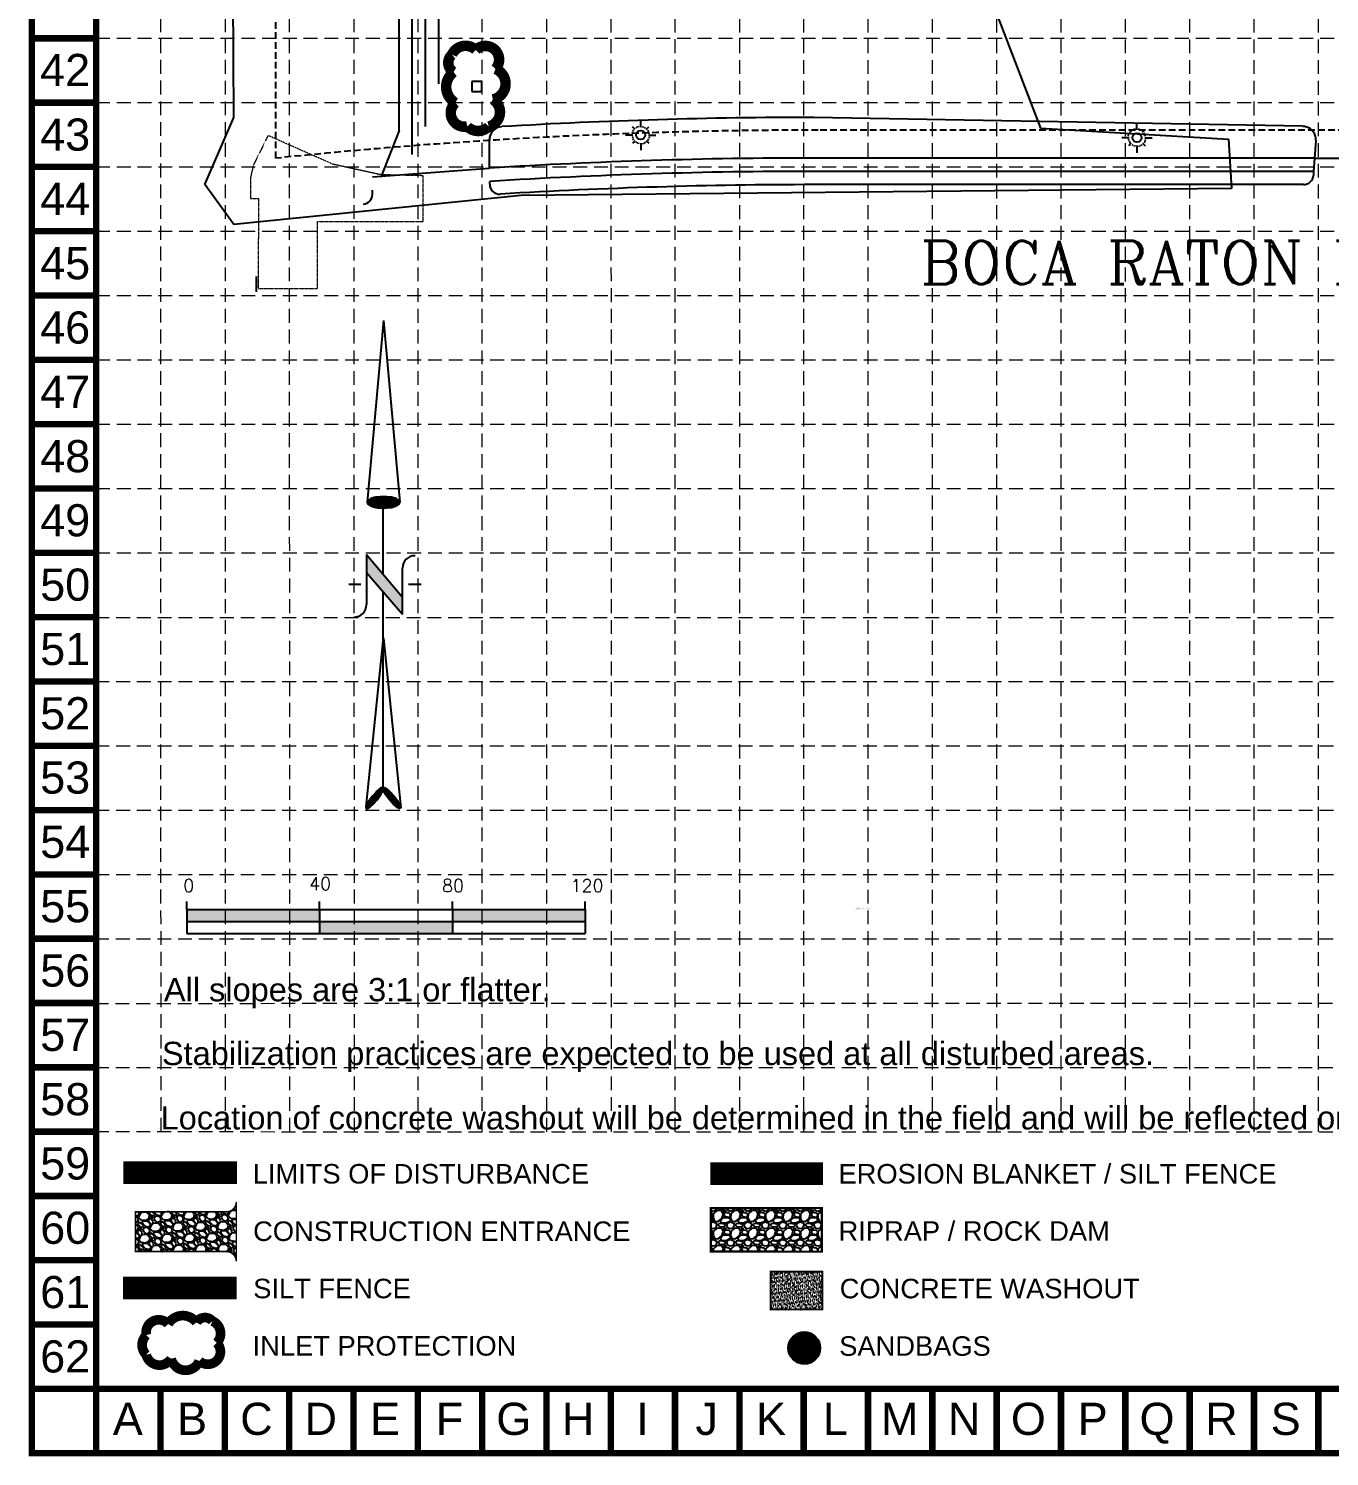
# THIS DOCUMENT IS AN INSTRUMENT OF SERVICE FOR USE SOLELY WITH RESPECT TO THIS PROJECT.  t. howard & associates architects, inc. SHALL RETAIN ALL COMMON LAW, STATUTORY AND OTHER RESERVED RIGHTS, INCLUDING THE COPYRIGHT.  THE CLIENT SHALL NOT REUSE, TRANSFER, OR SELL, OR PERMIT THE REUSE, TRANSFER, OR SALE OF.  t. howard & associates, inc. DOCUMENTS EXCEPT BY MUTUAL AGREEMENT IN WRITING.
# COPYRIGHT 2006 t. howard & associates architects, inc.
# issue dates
# Model space of a CAD drawing. Header units: inches. Extents: x 6004 to 15328, y 1287 to 16193.
# Drawn here: x 6004 to 10706, y 1287 to 6450 of the extents above; entities that cross this region are included whole.
import ezdxf
from ezdxf.enums import TextEntityAlignment as Align

# ---------------------------------------------------------------- set-up
doc = ezdxf.new("R2010")
doc.units = ezdxf.units.IN
doc.header["$MEASUREMENT"] = 0
for name, pattern in [('ACAD_ISO02W100', [15, 12, -3]), ('HIDDEN', [0.375, 0.25, -0.125]), ('HIDDEN2', [0.1875, 0.125, -0.0625]), ('siteplan-01jun06-tdt-civil$0$DASHED_2', [36, 24, -12])]:
    doc.linetypes.add(name, pattern=pattern)
for name, color, linetype in [('BASE', 7, 'Continuous'), ('C-CONT_MJ', 4, 'Continuous'), ('FWSS-topo$0$STORMSEW_LINE', 142, 'FWSS-topo$0$STORM_SEWER'), ('GRID', 254, 'HIDDEN'), ('LEGEND', 7, 'Continuous'), ('NARROW', 7, 'Continuous'), ('P-Storm', 4, 'Continuous'), ('SANDBAGS', 3, 'Continuous'), ('siteplan-01jun06-tdt-civil$0$BLDG', 8, 'Continuous'), ('siteplan-01jun06-tdt-civil$0$BORDER', 8, 'Continuous'), ('siteplan-01jun06-tdt-civil$0$EASEMENTS', 8, 'siteplan-01jun06-tdt-civil$0$DASHED_2'), ('siteplan-01jun06-tdt-civil$0$FLAT', 8, 'Continuous'), ('TDT-STUFF', 4, 'Continuous')]:
    doc.layers.add(name, color=color, linetype=linetype)
doc.layers.add('Level 61', color=7, linetype='Continuous', lineweight=0)
doc.styles.add('FWSS-topo$0$STANDARD', font='romand.shx')
doc.styles.add('L120', font='simplex.shx', dxfattribs={"height": 4.8})
doc.styles.add("L200'", font='ARIAL.TTF', dxfattribs={"height": 0.001969})
doc.styles.add('siteplan-01jun06-tdt-civil$0$ROMANC', font='ROMANC.SHX', dxfattribs={"height": 4.32})
doc.styles.get("Standard").update_dxf_attribs({"font": 'ARIAL.TTF', "height": 6})
doc.linetypes.add('FWSS-topo$0$STORM_SEWER', pattern='A,0.2,-0.08,["STM",FWSS-topo$0$STANDARD,S=0.035,R=0,X=-0.05,Y=-0.018],-0.1', length=0.38)

# ---------------------------------------------------------------- blocks, each defined once
blk = doc.blocks.new('siteplan-01jun06-tdt-civil$0$LP2')
for p, q in [((-5021.4664, -5108.8954), (-5021.4664, -5108.8594)), ((-5021.506, -5108.935), (-5021.542, -5108.935)), ((-5021.5046, -5108.9248), (-5021.5116, -5108.9229)), ((-5021.5046, -5108.9453), (-5021.5116, -5108.9471)), ((-5021.4944, -5108.907), (-5021.5071, -5108.8943)), ((-5021.5007, -5108.9152), (-5021.5069, -5108.9116)), ((-5021.4862, -5108.9007), (-5021.4898, -5108.8945)), ((-5021.4766, -5108.8968), (-5021.4785, -5108.8898)), ((-5021.4561, -5108.8968), (-5021.4542, -5108.8898)), ((-5021.4466, -5108.9007), (-5021.443, -5108.8945)), ((-5021.4383, -5108.907), (-5021.4256, -5108.8943)), ((-5021.4321, -5108.9152), (-5021.4258, -5108.9116)), ((-5021.4281, -5108.9248), (-5021.4211, -5108.9229)), ((-5021.4281, -5108.9453), (-5021.4211, -5108.9471)), ((-5021.4267, -5108.935), (-5021.3908, -5108.935)), ((-5021.4944, -5108.963), (-5021.5071, -5108.9758)), ((-5021.5007, -5108.9548), (-5021.5069, -5108.9584)), ((-5021.4862, -5108.9693), (-5021.4898, -5108.9756)), ((-5021.4766, -5108.9733), (-5021.4785, -5108.9803)), ((-5021.4664, -5108.9747), (-5021.4664, -5109.0106)), ((-5021.4561, -5108.9733), (-5021.4542, -5108.9803)), ((-5021.4466, -5108.9693), (-5021.443, -5108.9756)), ((-5021.4383, -5108.963), (-5021.4256, -5108.9758)), ((-5021.4321, -5108.9548), (-5021.4258, -5108.9584))]:
    blk.add_line(p, q)
blk.add_circle((-5021.4664, -5108.935), 0.0229)
blk = doc.blocks.new('siteplan-01jun06-tdt-civil$0$LP3')
at = {"layer": 'siteplan-01jun06-tdt-civil$0$BORDER'}
blk.add_blockref('siteplan-01jun06-tdt-civil$0$LP2', (5021.4664, 5108.935), dxfattribs=at)
blk = doc.blocks.new('inlet protection')
at = {"layer": 'LEGEND', "color": 170, "ltscale": 100, "const_width": 9.48}
blk.add_lwpolyline([(38, 58.5, 0.520567), (38, 58.5, 0.765195), (16.6, 47.7, 0.417879), (16.5, 28.3, 0.6649), (41, 24.6, 0.744833), (68.6, 22.2, 0.975642), (85.8, 40, 0.520567), (81.5, 61.5, 0.520567), (65.8, 60, 0.540264), (38, 58.5)], format="xyb", close=True, dxfattribs=at)
blk = doc.blocks.new('North Arrow')
at = {"layer": 'NARROW'}
for p, q in [((32.43, 3.06), (32.43, 4.63)), ((0, 0), (22.36, 2)), ((28.77, -2.09), (34.02, 2.32)), ((36.18, 2.33), (30.46, 2.33)), ((36.16, 2.32), (31.04, -2.09)), ((39.1, 0.01), (59.96, 2.11)), ((0, 0), (22.33, -2.02)), ((31.2, -0.05), (21.66, -0.05)), ((21.66, -0.05), (21.66, -0.05)), ((57.45, -0.05), (33.41, -0.05)), ((59.83, -2.14), (39.04, -0.01)), ((57.69, -0.03), (57.77, -0.01)), ((57.77, -0.05), (57.69, -0.03)), ((28.77, -2.09), (34.95, -2.09)), ((32.43, -4.26), (32.43, -2.8))]:
    blk.add_line(p, q, dxfattribs=at)
blk.add_lwpolyline([(22.36, -2.03), (22.59, -1.93, 0.091577), (22.87, -1.44, 0.048306), (23.03, -0.75), (23.07, -0.01), (23.01, 0.82, 0.048306), (22.87, 1.42, 0.091577), (22.59, 1.91), (22.36, 2.01), (22.14, 1.91, 0.091577), (21.86, 1.42, 0.048306), (21.72, 0.82), (21.66, -0.01), (21.72, -0.83, 0.048306), (21.86, -1.44, 0.091577), (22.14, -1.93)], format="xyb", close=True, dxfattribs=at)
for points in [[(57.46, -0.03), (57.44, 0.08, -0.066818), (57.67, 0.47, -0.03073), (58.01, 0.84), (58.52, 1.29), (59.07, 1.7, -0.03073), (59.5, 1.95, -0.066818), (59.93, 2.1), (60.04, 2.06)], [(60.04, 2.06), (60.05, 1.95, -0.066818), (59.82, 1.56, -0.03073), (59.43, 1.14), (58.97, 0.74), (58.42, 0.33, -0.03073), (57.99, 0.08, -0.036692), (57.76, -0.02)], [(57.46, -0.04), (57.44, -0.15, 0.066818), (57.67, -0.54, 0.03073), (58.01, -0.9), (58.52, -1.36), (59.07, -1.77, 0.03073), (59.5, -2.02, 0.066818), (59.93, -2.17), (60.04, -2.13)], [(60.04, -2.13), (60.05, -2.01, 0.066818), (59.82, -1.63, 0.03073), (59.43, -1.2), (58.97, -0.8), (58.42, -0.4, 0.03073), (57.99, -0.15, 0.036692), (57.76, -0.05)]]:
    blk.add_lwpolyline(points, format="xyb", dxfattribs=at)
for centre, start, end in [((30.46, 3.86), 178.8769, 270), ((34.95, -3.62), 358.8769, 90)]:
    blk.add_arc(centre, 1.53, start, end, dxfattribs=at)
for points in [[(23.02, 0.75), (21.85, 1.42), (22.87, 1.44), (22.14, 1.91)], [(22.87, 1.44), (22.14, 1.91), (22.59, 1.91), (22.36, 2)], [(31.05, -2.09), (36.15, 2.36), (28.75, -2.06), (34.01, 2.36)], [(59.45, 1.15), (59, 1.65), (59.62, 1.34), (59.28, 1.82)], [(59.62, 1.34), (59.28, 1.82), (59.81, 1.55), (59.49, 1.95)], [(59.81, 1.55), (59.49, 1.95), (59.93, 1.73), (59.69, 2.04)], [(59.93, 1.73), (59.69, 2.04), (60.05, 1.94), (59.93, 2.1)], [(60.05, 1.94), (59.93, 2.1), (60.04, 2.06)], [(23.03, -0.76), (21.67, -0.05), (23.07, -0.05), (21.72, 0.82)], [(23.07, -0.05), (21.72, 0.82), (23.02, 0.75), (21.85, 1.42)], [(57.44, 0.08), (57.7, -0.01), (57.5, 0.21), (57.77, -0.01)], [(57.45, -0.04), (57.69, -0.02), (57.44, 0.08), (57.7, -0.01)], [(57.5, 0.21), (57.77, -0.01), (57.6, 0.39), (57.94, 0.06)], [(57.6, 0.39), (57.94, 0.06), (57.68, 0.5), (58.07, 0.13)], [(57.68, 0.5), (58.07, 0.13), (57.84, 0.66), (58.29, 0.26)], [(57.84, 0.66), (58.29, 0.26), (58.03, 0.86), (58.52, 0.41)], [(58.03, 0.86), (58.52, 0.41), (58.26, 1.07), (58.73, 0.57)], [(58.26, 1.07), (58.73, 0.57), (58.52, 1.3), (59.05, 0.81)], [(58.52, 1.3), (59.05, 0.81), (58.7, 1.42), (59.26, 0.99)], [(59.26, 1), (58.69, 1.42), (59.45, 1.15), (59, 1.65)], [(22.87, -1.44), (21.72, -0.87), (23.03, -0.76), (21.67, -0.05)], [(22.58, -1.93), (21.86, -1.45), (22.87, -1.44), (21.72, -0.87)], [(22.36, -2.01), (22.14, -1.93), (22.58, -1.93), (21.86, -1.45)], [(57.44, -0.14), (57.69, -0.02), (57.45, -0.04), (57.69, -0.02)], [(57.46, -0.19), (57.7, -0.03), (57.44, -0.14), (57.69, -0.02)], [(57.53, -0.33), (57.76, -0.05), (57.46, -0.19), (57.7, -0.03)], [(57.63, -0.48), (57.9, -0.1), (57.53, -0.33), (57.76, -0.05)], [(57.78, -0.66), (58.09, -0.2), (57.63, -0.48), (57.9, -0.1)], [(57.97, -0.87), (58.34, -0.35), (57.78, -0.66), (58.09, -0.2)], [(58.24, -1.11), (58.61, -0.54), (57.97, -0.87), (58.34, -0.35)], [(58.61, -1.43), (58.93, -0.77), (58.24, -1.11), (58.61, -0.54)], [(58.91, -1.64), (59.2, -1), (58.61, -1.43), (58.93, -0.77)], [(59.12, -1.79), (59.57, -1.36), (58.92, -1.65), (59.2, -1.01)], [(59.35, -1.93), (59.81, -1.62), (59.12, -1.79), (59.57, -1.36)], [(59.54, -1.32), (59.41, -1.18), (59.21, -1.01)], [(59.58, -2.05), (59.93, -1.79), (59.35, -1.93), (59.81, -1.62)], [(59.78, -2.13), (60.05, -2.01), (59.58, -2.05), (59.93, -1.79)], [(59.92, -2.17), (60.04, -2.13), (59.78, -2.13), (60.05, -2.01)]]:
    blk.add_solid(points, dxfattribs=at)
blk = doc.blocks.new('scale')
h = blk.add_hatch(color=7)
h.paths.add_polyline_path([(1.56, -6.67), (1.56, -3.07), (-38.44, -3.07), (-38.44, -6.67)])
h.paths.add_polyline_path([(1.56, -6.67), (1.56, -10.28), (41.56, -10.28), (41.56, -6.67)])
h.paths.add_polyline_path([(41.56, -3.07), (41.56, -6.67), (81.56, -6.67), (81.56, -3.07)])
at = {"color": 7}
for p, q in [((-38.44, -3.07), (-38.44, -0.67)), ((-38.44, -3.07), (1.56, -3.07)), ((-38.44, -3.07), (-38.44, -10.28)), ((1.56, -3.07), (1.56, -0.67)), ((1.56, -3.07), (81.56, -3.07)), ((1.56, -3.07), (1.56, -10.28)), ((41.56, -3.07), (41.56, -0.67)), ((41.56, -3.07), (41.56, -10.28)), ((81.56, -3.07), (81.56, -0.67)), ((81.56, -3.07), (81.56, -10.28)), ((-38.44, -6.67), (81.56, -6.67)), ((-38.44, -10.28), (1.56, -10.28)), ((1.56, -10.28), (81.56, -10.28))]:
    blk.add_line(p, q, dxfattribs=at)
at = {"color": 7, "style": 'L120'}
for s, p in [('0', (-39.5, 2.19)), ('40', (-1.58, 2.78)), ('80', (38.45, 2.19)), ('120', (77.17, 2.19))]:
    blk.add_text(s, height=3.84, dxfattribs=at).set_placement(p)

msp = doc.modelspace()

# ---------------------------------------------------------------- hatches: boundary and pattern name
at = {"layer": 'BASE'}
h = msp.add_hatch(dxfattribs=at)
h.set_pattern_fill('AR-SAND', color=30, scale=5.45959, style=0)
h.set_pattern_definition([(37.5, (13305.857, 1408.748), (-0.343918, 10.519668), [0, -8.298577, 0, -9.281303, 0, -8.871834]), (7.5, (13305.857, 1408.748), (9.662256, 15.40776), [0, -4.476864, 0, -7.479639, 0, -2.866285]), (327.5, (13299.141, 1408.748), (17.001939, 0.030896), [0, -2.729795, 0, -9.827262, 0, -12.830037]), (317.5, (13299.141, 1408.748), (16.41222, 4.79175), [0, -1.364898, 0, -6.442316, 0, -7.370447])])
h.paths.add_polyline_path([(8872.8, 1818.2), (8872.8, 1954.7), (8685.9, 1954.7), (8685.9, 1818.2)])
at = {"layer": 'LEGEND'}
h = msp.add_hatch(dxfattribs=at)
h.set_pattern_fill('GRAVEL', color=4, scale=57.392134, angle=-43.9343, style=0)
h.set_pattern_definition([(184.078545, (-73830.5975, -32620.176), (-689.02606294, -53.40739944), [7.72131, -764.41089]), (141.0354448, (-73838.2993, -32620.725), (535.78222165, -436.51657033), [13.250007, -1311.75032]), (88.576145, (-73848.6016, -32612.393), (-24.72487293, -852.83709854), [9.34275, -924.933476]), (223.339445, (-73874.6755, -32607.1955), (837.74057276, 786.78297012), [12.066008, -1194.53452]), (248.899445, (-73883.451, -32615.4766), (271.19495144, 695.06488234), [11.831675, -1171.33748]), (313.339445, (-73887.7106, -32626.515), (-786.78297012, 837.74057276), [12.066008, -1194.53452]), (353.7599448, (-73879.4295, -32635.2906), (-935.4973639, 104.36588891), [15.956678, -1579.709835]), (28.3210448, (-73863.5674, -32637.025), (1165.363074475, 630.519379975), [15.064747, -1491.41043]), (77.495345, (-73850.3058, -32629.878), (187.02499461, 855.8565092), [12.10687, -1198.581526]), (131.302145, (-73847.6844, -32618.0584), (414.81167835, -479.35566167), [13.821863, -677.270977]), (178.4631448, (-73856.8073, -32607.6749), (-933.987792494, 23.215125495), [17.874665, -1769.593204]), (94.879845, (-73834.157, -32647.031), (-50.38822557, 526.72470023), [6.10084, -603.98587]), (127.534945, (-73834.6758, -32640.9523), (457.65072096, -600.32745486), [11.606813, -1149.07725]), (181.065745, (-73841.747, -32631.75), (-39.82054, -41.33018), [8.116453, -73.04825]), (159.264345, (-73839.862, -32624.001), (286.2919294, -116.4422416), [4.37087, -432.714598]), (247.867145, (-73843.95, -32622.454), (78.1314321, 163.8110348), [6.181305, -302.88481]), (347.029545, (-73846.278, -32628.18), (203.6315722, -36.8010698), [10.03955, -324.611233]), (117.630845, (-73836.495, -32630.433), (42.8398863, -120.9711736), [7.25959, -174.230296]), (332.455245, (-73867.921, -32599.3578), (532.76304811, -274.21516937), [10.169886, -1006.82132]), (26.411945, (-73858.904, -32604.061), (-603.34636166, -295.3499957), [8.531972, -844.66346]), (249.264345, (-73828.531, -32622.167), (116.4422416, 286.2919294), [8.741683, -428.343785]), (299.676245, (-73831.626, -32630.3424), (-293.84046093, 522.19556495), [10.169886, -1006.82132]), (295.509745, (-73892.61, -32624.9825), (-127.01001157, 281.7628805), [9.807168, -480.55146]), (250.840845, (-73888.3863, -32633.8336), (231.37543483, 653.73430023), [8.21729, -813.513017]), (22.867145, (-73867.938, -32663.895), (281.7630166, 127.009712), [8.741683, -428.343785]), (333.419745, (-73859.8835, -32660.4983), (-696.57413913, 352.34650567), [9.6207, -952.446806]), (25.509745, (-73888.19, -32644.383), (-281.7628805, -127.01001157), [4.903584, -485.455043]), (57.375645, (-73870.418, -32661.506), (117.9520733, 205.1411302), [2.926425, -289.71716]), (122.029545, (-73868.84, -32659.041), (84.170071, -160.7916917), [11.831675, -224.80212]), (142.074745, (-73875.1153, -32649.0107), (453.12215415, -356.87513154), [10.964767, -1085.510412]), (259.755845, (-73849.862, -32631.9), (38.3108168, 122.4808956), [8.27721, -198.65306]), (309.2229448, (-73851.3344, -32640.0446), (622.97142759, -759.609613374), [14.450995, -1430.646048]), (17.011145, (-73842.1965, -32651.2396), (-444.06437764, -130.02906752), [5.908865, -584.979317]), (46.065745, (-73836.546, -32649.51), (-1.50964, 81.150694), [3.443528, -53.948606]), (76.322145, (-73874.7473, -32646.9744), (-113.4233394, -448.5931743), [7.973145, -789.34387]), (4.078545, (-73872.862, -32639.2273), (689.02606294, 53.40739944), [15.442616, -756.68958]), (316.065745, (-73857.46, -32638.13), (81.150694, 1.50964), [14.921955, -42.47018]), (281.370545, (-73846.7126, -32648.4823), (-134.55738781, 687.5165714), [9.0745, -898.374806]), (210.120345, (-73844.9235, -32657.379), (-200.6122787, -125.50014714), [8.35641, -409.464643]), (163.7117448, (-73852.1516, -32661.5721), (-1183.47857442, 343.28788187), [13.605666, -1346.963208]), (131.4918448, (-73865.2112, -32657.7561), (-497.47186489, 558.996837235), [14.39389, -1424.993554])])
edge = h.paths.add_edge_path()
edge.add_line((6754.7, 1991.9), (6754.7, 2207.1))
edge.add_arc((6718.8, 2207.1), 35.9, -89.9609, 0, ccw=False)
edge.add_line((6718.8, 2171.2), (6390, 2171.2))
edge.add_line((6390, 2171.2), (6390, 2027.6))
edge.add_line((6390, 2027.6), (6718.8, 2027.7))
edge.add_arc((6718.8, 1991.9), 35.9, 0, 90.0391, ccw=False)
at = {"layer": 'LEGEND', "linetype": 'ACAD_ISO02W100'}
h = msp.add_hatch(dxfattribs=at)
h.set_pattern_fill('GRAVEL', color=240, scale=63.078495, style=0)
h.set_pattern_definition([(228.0128, (3981.457, -1157.675), (-504.6278467, -567.7065376), [8.4863, -840.148]), (184.9697, (3975.78, -1163.9828), (756.9420037, 63.0779464), [14.5628, -1441.71735]), (132.5104, (3961.272, -1165.2444), (630.7843623, -693.8639897), [10.2684, -1016.57504]), (267.2737, (3936.6712, -1181.014), (63.0782436, 1261.5699142), [13.2615, -1312.8879]), (292.8337, (3936.0405, -1194.2605), (-315.3930987, 756.941711), [13.00395, -1287.39253]), (357.2737, (3941.0867, -1206.2454), (-1261.5699142, 63.0782436), [13.2615, -1312.8879]), (37.6942, (3954.3332, -1206.8762), (-820.0208955, -630.78434255), [17.53765, -1736.22604]), (72.2553, (3968.2105, -1196.1529), (441.5501423, 1387.7266474), [16.55735, -1639.178]), (121.4296, (3973.2568, -1180.3832), (-504.6284776, 820.020119), [13.3064, -1317.3359]), (175.2364, (3966.318, -1169.029), (693.8635023, -63.0779607), [15.1913, -744.37437]), (222.3974, (3951.1793, -1167.7675), (-756.942401, -693.8629431), [19.64567, -1944.9229]), (138.8141, (3999.119, -1181.645), (-441.5496493, 378.470799), [6.7053, -663.82824]), (171.4692, (3994.0727, -1177.2293), (820.020324, -126.1574885), [12.7568, -1262.9268]), (225, (3981.457, -1175.337), (-7e-15, -63.0785), [8.9206, -80.2858]), (203.1986, (3977.0415, -1167.7675), (315.392457, 126.157073), [4.80393, -475.58757]), (291.8014, (3972.626, -1169.66), (-63.07849, 189.235502), [6.79374, -332.89436]), (30.9638, (3975.149, -1175.968), (189.23536, 126.157146), [11.03426, -356.7734]), (161.5651, (3984.61, -1170.29), (126.15702, -63.078394), [7.97886, -191.4929]), (16.3895, (3936.0405, -1169.66), (630.7850865, 189.2350245), [11.1775, -1106.57626]), (70.3462, (3946.764, -1166.506), (-252.3136793, -693.8635773), [9.3773, -928.35194]), (293.1986, (3984.611, -1157.675), (-126.157073, 315.392457), [9.6078, -470.7837]), (343.6105, (3988.3956, -1166.506), (-630.7850865, 189.2350245), [11.1775, -1106.57626]), (339.444, (3936.0405, -1208.7686), (-315.39259, 126.156737), [10.77885, -528.16406]), (294.7751, (3946.133, -1212.5533), (-315.3919812, 693.8636584), [9.03145, -894.11514]), (66.8014, (3985.242, -1220.7535), (126.157073, 315.392457), [9.6078, -470.7837]), (17.354, (3989.0264, -1211.9225), (-820.0205595, -252.3136323), [10.5739, -1046.81437]), (69.444, (3954.333, -1220.7535), (-126.156737, -315.39259), [5.3894, -533.5535]), (101.3099, (3981.457, -1220.753), (-63.078345, 252.314027), [3.2164, -318.4221]), (165.9638, (3980.826, -1217.6), (189.23552, -63.078372), [13.00395, -247.0753]), (186.009, (3968.2105, -1214.4456), (630.784932, 63.0784517), [12.05115, -1193.0618]), (303.6901, (3975.149, -1181.645), (-63.07858, 126.15696), [9.0973, -218.3354]), (353.1572, (3980.1954, -1189.2142), (1072.3343712, -126.1574941), [15.8828, -1572.39315]), (60.9454, (3995.965, -1191.1066), (-252.313981, -441.549488), [6.4943, -642.93853]), (90, (3999.12, -1185.43), (-63.0785, 63.0785), [3.7847, -59.2938]), (120.2564, (3966.949, -1212.5533), (252.3136566, -441.5496184), [8.7631, -867.55134]), (48.0128, (3962.5334, -1204.984), (504.6278467, 567.7065376), [16.97266, -831.6617]), (0, (3973.89, -1192.37), (63.0785, 63.0785), [16.4004, -46.6781]), (325.3048, (3990.288, -1192.368), (-630.7845856, 441.5500065), [9.9736, -987.38496]), (254.0546, (3998.488, -1198.045), (-63.078488, -252.313987), [9.18435, -450.034]), (207.646, (3995.965, -1206.8762), (-1198.4911363, -630.7854343), [14.9537, -1480.4191]), (175.4261, (3982.7185, -1213.8148), (-820.0204673, 63.0781668), [15.82, -1566.1806])])
h.paths.add_polyline_path([(8469.7, 2027.9), (8871.1, 2027.2), (8871.1, 2184.9), (8469.7, 2184.3)])
at = {"layer": 'SANDBAGS'}
h = msp.add_hatch(dxfattribs=at)
h.set_pattern_fill('ANSI31', color=2, scale=2, style=0)
h.set_pattern_definition([(45, (-6633.25233, -28992.3433), (-0.1767766953, 0.1767766953), [])])
edge = h.paths.add_edge_path()
edge.add_arc((8807.8, 1679), 57.8, 0, 360)

# ---------------------------------------------------------------- linework, layer by layer
at = {"layer": 'BASE', "const_width": 23.3}
for points in [[(15316.9, 1298.4), (15316.9, 16181.1), (6015.2, 16181.1), (6015.2, 1298.4)], [(15084.3, 1531), (15084.3, 15948.5), (6247.8, 15948.5), (6247.8, 1531)]]:
    msp.add_lwpolyline(points, close=True, dxfattribs=at)
for points in [[(6247.8, 6414.3), (6015.2, 6414.3)], [(6247.8, 6181.8), (6015.2, 6181.8)], [(6247.8, 5949.3), (6015.2, 5949.3)], [(6247.8, 5716.7), (6015.2, 5716.7)], [(6247.8, 5484.2), (6015.2, 5484.2)], [(6247.8, 5251.6), (6015.2, 5251.6)], [(6247.8, 5019.1), (6015.2, 5019.1)], [(6247.8, 4786.6), (6015.2, 4786.6)], [(6247.8, 4554), (6015.2, 4554)], [(6247.8, 4321.5), (6015.2, 4321.5)], [(6247.8, 4088.9), (6015.2, 4088.9)], [(6247.8, 3856.4), (6015.2, 3856.4)], [(6247.8, 3623.9), (6015.2, 3623.9)], [(6247.8, 3391.3), (6015.2, 3391.3)], [(6247.8, 3158.8), (6015.2, 3158.8)], [(6247.8, 2926.2), (6015.2, 2926.2)], [(6247.8, 2693.7), (6015.2, 2693.7)], [(6247.8, 2461.1), (6015.2, 2461.1)], [(6247.8, 2228.6), (6015.2, 2228.6)], [(6247.8, 1996.1), (6015.2, 1996.1)], [(6247.8, 1763.5), (6015.2, 1763.5)], [(6247.8, 1531), (6015.2, 1531)], [(6247.8, 1531), (6247.8, 1298.4)], [(6480.3, 1531), (6480.3, 1298.4)], [(6712.8, 1531), (6712.8, 1298.4)], [(6945.4, 1531), (6945.4, 1298.4)], [(7177.9, 1531), (7177.9, 1298.4)], [(7410.5, 1531), (7410.5, 1298.4)], [(7643, 1531), (7643, 1298.4)], [(7875.5, 1531), (7875.5, 1298.4)], [(8108.1, 1531), (8108.1, 1298.4)], [(8340.6, 1531), (8340.6, 1298.4)], [(8573.2, 1531), (8340.6, 1531)], [(8573.2, 1531), (8573.2, 1298.4)], [(8805.7, 1531), (8805.7, 1298.4)], [(9038.2, 1531), (9038.2, 1298.4)], [(9270.8, 1531), (9270.8, 1298.4)], [(9503.3, 1531), (9503.3, 1298.4)], [(9735.9, 1531), (9735.9, 1298.4)], [(9968.4, 1531), (9968.4, 1298.4)], [(10201, 1531), (10201, 1298.4)], [(10433.5, 1531), (10433.5, 1298.4)], [(10666, 1531), (10666, 1298.4)]]:
    msp.add_lwpolyline(points, dxfattribs=at)
at = {"layer": 'BASE', "color": 30, "linetype": 'Continuous', "const_width": 6.82}
msp.add_lwpolyline([(8685.9, 1818.2), (8872.8, 1818.2), (8872.8, 1954.7), (8685.9, 1954.7)], close=True, dxfattribs=at)
at = {"layer": 'C-CONT_MJ', "color": 35}
for p, q in [((7438.7, 6095.7), (7438.7, 12457.5)), ((7390.7, 5994.8), (7390.7, 11082.8)), ((7342.7, 6080.8), (7342.7, 10693)), ((7486.7, 6249.9), (7486.7, 9904.8)), ((7342.7, 6080.8), (7277.1, 5911.8))]:
    msp.add_line(p, q, dxfattribs=at)
at = {"layer": 'DEFPOINTS', "color": 7}
for p, q in [((6745.5, 6128.5), (6732.1, 9216.8)), ((9477.9, 6567.6), (9661.8, 6089.3)), ((6641.3, 5885.5), (6745.5, 6128.5)), ((9661.8, 6089.3), (10341.8, 6049.6)), ((10341.8, 6049.6), (10351.8, 5871.1)), ((6745.5, 5741.7), (6641.3, 5885.5)), ((7782.9, 5845.9), (6745.5, 5741.7)), ((10351.8, 5871.1), (7782.9, 5845.9))]:
    msp.add_line(p, q, dxfattribs=at)
at = {"layer": 'FWSS-topo$0$STORMSEW_LINE'}
msp.add_line((6826.4, 5553.3), (6826.4, 5497.2), dxfattribs=at)
msp.add_line((6826.4, 5553.3), (6826.4, 5497.2), dxfattribs=at)
at = {"layer": 'GRID', "color": 252, "linetype": 'HIDDEN', "lineweight": 0, "ltscale": 200}
for p, q in [((6482.4, 2461.2), (6481.2, 15939.8)), ((6715.9, 2461.1), (6713.1, 15939.7)), ((6947.8, 2461.1), (6945.6, 15939.1)), ((7181.6, 2461.1), (7177.9, 15938.7)), ((7412, 2461), (7411, 15940.5)), ((7643.1, 2461), (7643.8, 15940.1)), ((7877.4, 2461), (7876.1, 15939.2)), ((8110.8, 2460.9), (8108.4, 15939.4)), ((8341.5, 2460.9), (8341.5, 15939.3)), ((8574.6, 2460.8), (8574.4, 15939.2)), ((8805.7, 2460.8), (8806.2, 15939.2)), ((9038.3, 2460.8), (9039.8, 15938.9)), ((9270.8, 2460.7), (9270.8, 15948.5)), ((9503.3, 2460.7), (9503.3, 15948.5)), ((9735.9, 2460.7), (9735.9, 15948.5)), ((9968.4, 2460.6), (9968.4, 15948.5)), ((10201, 2460.6), (10201, 15948.5)), ((10433.5, 2460.6), (10433.5, 15948.5)), ((10666, 2460.5), (10666, 15948.5)), ((6247.8, 6414.3), (15084.3, 6414.3)), ((6247.8, 6181.8), (15084.3, 6181.8)), ((6247.8, 5949.3), (15084.3, 5949.3)), ((6247.8, 5716.7), (15084.3, 5716.7)), ((6247.8, 5484.2), (15084.3, 5484.2)), ((6247.8, 5251.6), (15084.3, 5251.6)), ((6247.8, 5019.1), (15084.3, 5019.1)), ((6247.8, 4786.6), (15084.3, 4786.6)), ((6247.8, 4554), (15084.3, 4554)), ((6245.5, 4320.7), (15082.1, 4320.7)), ((6245.5, 4088.2), (15082.1, 4088.2)), ((6245.5, 3855.6), (15082.1, 3855.6)), ((6245.5, 3623.1), (15082.1, 3623.1)), ((6245.5, 3390.5), (15082.1, 3390.5)), ((6244.3, 3158.2), (15074.7, 3157.7)), ((6242.7, 2925), (15074.7, 2926.5)), ((6243.5, 2693), (15075.6, 2692.3)), ((6243.5, 2461.2), (15075.3, 2459.8))]:
    msp.add_line(p, q, dxfattribs=at)
at = {"layer": 'LEGEND', "color": 1, "linetype": 'HIDDEN', "ltscale": 450, "const_width": 82}
msp.add_lwpolyline([(6345.6, 2313.3), (6757, 2313.3)], dxfattribs=at)
at = {"layer": 'LEGEND', "color": 84, "const_width": 82}
msp.add_lwpolyline([(8467.6, 2309.1), (8875.1, 2309.1)], dxfattribs=at)
at = {"layer": 'LEGEND', "color": 4, "const_width": 5.74}
msp.add_lwpolyline([(6754.7, 1991.9), (6754.7, 2207.1, -0.414014), (6718.8, 2171.2), (6390, 2171.2), (6390, 2027.6), (6718.8, 2027.7, -0.414413)], format="xyb", close=True, dxfattribs=at)
at = {"layer": 'LEGEND', "color": 240, "linetype": 'Continuous', "const_width": 7.88}
msp.add_lwpolyline([(8469.7, 2027.9), (8871.1, 2027.2), (8871.1, 2184.9), (8469.7, 2184.3)], close=True, dxfattribs=at)
at = {"layer": 'LEGEND', "color": 200, "const_width": 82}
msp.add_lwpolyline([(6345, 1895.9), (6756.3, 1895.9)], dxfattribs=at)
at = {"layer": 'LEGEND', "color": 170, "ltscale": 100, "const_width": 34.9}
msp.add_lwpolyline([(6508.2, 1765.6, 0.520567), (6508.2, 1765.6, 0.765195), (6429.3, 1725.9, 0.417879), (6428.8, 1654.4, 0.6649), (6519, 1640.6, 0.744833), (6620.7, 1632.1, 0.975642), (6684.1, 1697.5, 0.520567), (6668.3, 1776.4, 0.520567), (6610.5, 1771.1, 0.540264), (6508.2, 1765.6)], format="xyb", close=True, dxfattribs=at)
at = {"layer": 'Level 61', "color": 7, "linetype": 'HIDDEN2'}
for p, q in [((6869.2, 6062.8), (6816, 5954.9)), ((7104.8, 5958.5), (6869.2, 6062.8)), ((6816, 5954.9), (6805.6, 5909.8)), ((7278.1, 5920.8), (7104.8, 5958.5)), ((6805.6, 5909.8), (6805.3, 5835.2)), ((7429.9, 5917.5), (7278.1, 5920.8)), ((7429.9, 5751), (7429.9, 5917.5)), ((6805.3, 5835.2), (6834.9, 5835.2)), ((6834.9, 5835.2), (6833.3, 5509.6)), ((7047.8, 5509.6), (7047.8, 5752)), ((7047.8, 5752), (7429.9, 5752)), ((6833.3, 5509.6), (7047.8, 5509.6))]:
    msp.add_line(p, q, dxfattribs=at)
at = {"layer": 'P-Storm', "color": 5}
for p, q in [((7605.7, 6258.1), (7605.7, 6222.1)), ((7641.7, 6258.1), (7605.7, 6258.1)), ((7641.7, 6222.1), (7641.7, 6258.1)), ((7605.7, 6222.1), (7641.7, 6222.1))]:
    msp.add_line(p, q, dxfattribs=at)
at = {"layer": 'SANDBAGS', "color": 2}
msp.add_circle((8807.8, 1679), 57.8, dxfattribs=at)
at = {"layer": 'siteplan-01jun06-tdt-civil$0$BLDG', "color": 7}
for p, q in [((10657.2, 6044.4), (10649.1, 5933.3)), ((10649.1, 5933.3), (10648, 5918.6))]:
    msp.add_line(p, q, dxfattribs=at)
for centre, radius, start, end in [((10609.2, 6047.9), 48.1, 355.8385, 18.8508), ((10612, 5921.3), 36.1, 270, 355.8385)]:
    msp.add_arc(centre, radius, start, end, dxfattribs=at)
at = {"layer": 'siteplan-01jun06-tdt-civil$0$EASEMENTS', "color": 7}
for p, q in [((6897.8, 5980.7), (6897.8, 13327.4)), ((13389.3, 6082.4), (8858, 6082.4))]:
    msp.add_line(p, q, dxfattribs=at)
msp.add_arc((8858, -12863.7), 18946.1, 90, 95.93871, dxfattribs=at)
at = {"layer": 'siteplan-01jun06-tdt-civil$0$FLAT', "color": 7}
for p, q in [((10610, 6096.1), (8842.5, 6128.3)), ((10652.6, 5981.4), (8842.5, 5981.4)), ((10649.1, 5933.3), (8842.5, 5933.3)), ((10612, 5885.2), (8842.5, 5885.2))]:
    msp.add_line(p, q, dxfattribs=at)
at = {"layer": 'siteplan-01jun06-tdt-civil$0$FLAT'}
for p, q in [((7670.2, 5945.1), (7669.3, 6046.4)), ((7246.6, 5914), (7670.2, 5945.1)), ((10652.6, 5981.4), (11041, 5981.4)), ((7670.7, 5886.7), (7670.6, 5896.9)), ((7246.7, 5850.6), (7246.7, 5865.7))]:
    msp.add_line(p, q, dxfattribs=at)
for centre, radius, start, end in [((7717.5, 6046.8), 48.1, 93.3913, 180.4931), ((7706.8, 5887), 36.1, 180.4931, 273.4524), ((7210.6, 5850.5), 36.1, 274.9638, 0.1264)]:
    msp.add_arc(centre, radius, start, end, dxfattribs=at)
at = {"layer": 'siteplan-01jun06-tdt-civil$0$FLAT', "color": 7}
for centre, radius, start, end in [((8842.5, -12938.9), 19067.2, 90, 93.39131), ((10609.2, 6047.9), 48.1, 18.8508, 88.956), ((8842.5, -12938.9), 18920.4, 90, 93.55242), ((8842.5, -12938.9), 18872.2, 90, 93.56023), ((8842.5, -12938.9), 18824.1, 90, 93.45236)]:
    msp.add_arc(centre, radius, start, end, dxfattribs=at)

# ---------------------------------------------------------------- block references
at = {"layer": 'BASE', "xscale": 29.38824, "yscale": 29.38824, "zscale": 29.38824, "rotation": 270}
msp.add_blockref('North Arrow', (7286.7, 5393.9), dxfattribs=at)
at = {"layer": 'C-CONT_MJ', "color": 7, "xscale": 4, "yscale": 4, "zscale": 4, "rotation": 90}
msp.add_blockref('inlet protection', (7780.3, 6029.2), dxfattribs=at)
at = {"layer": 'SANDBAGS', "xscale": 12, "yscale": 12, "zscale": 12}
msp.add_blockref('scale', (7037.1, 3301.5), dxfattribs=at)
at = {"layer": 'siteplan-01jun06-tdt-civil$0$BORDER', "color": 7, "xscale": 722.0878044148703, "yscale": 722.0878044148703, "zscale": 722.0878044148712}
for p in [(8216.4, 6064.4), (10010.2, 6055)]:
    msp.add_blockref('siteplan-01jun06-tdt-civil$0$LP3', p, dxfattribs=at)

# ---------------------------------------------------------------- texts
at = {"layer": 'BASE'}
for s, height, p in [('42', 116.27, (6135.7, 6299.8)), ('43', 116.27, (6135.9, 6066.2)), ('44', 116.27, (6135.9, 5833.7)), ('45', 116.27, (6135.9, 5601.2)), ('46', 116.27, (6135.9, 5368.6)), ('47', 116.27, (6135.9, 5136.1)), ('48', 116.27, (6135.9, 4903.5)), ('49', 116.27, (6136, 4671.6)), ('50', 116.27, (6136, 4439)), ('51', 116.27, (6136, 4206.5)), ('52', 116.27, (6136, 3973.9)), ('53', 116.27, (6136, 3741.4)), ('54', 116.27, (6136, 3508.9)), ('55', 116.27, (6136, 3276.3)), ('56', 116.27, (6136, 3043.8)), ('57', 116.27, (6136, 2811.2)), ('58', 116.27, (6136, 2578.7)), ('59', 116.27, (6136, 2346.2)), ('60', 116.27, (6136, 2113.6)), ('61', 116.27, (6136, 1881.1)), ('62', 116.27, (6136, 1648.5)), ('A', 116.3, (6362.3, 1422.8)), ('B', 116.3, (6594.8, 1422.8)), ('C', 116.3, (6827.4, 1422.8)), ('D', 116.3, (7059.9, 1422.8)), ('E', 116.3, (7292.4, 1422.8)), ('F', 116.3, (7525, 1422.8)), ('G', 116.3, (7757.5, 1422.8)), ('H', 116.3, (7990.1, 1422.8)), ('I', 116.3, (8222.6, 1422.8)), ('J', 116.3, (8455.1, 1422.8)), ('K', 116.3, (8687.7, 1422.8)), ('L', 116.3, (8920.2, 1422.8)), ('M', 116.3, (9152.8, 1422.8)), ('N', 116.3, (9385.3, 1422.8)), ('O', 116.3, (9617.8, 1422.8)), ('P', 116.3, (9850.4, 1422.8)), ('Q', 116.3, (10082.9, 1422.8)), ('R', 116.3, (10315.5, 1422.8)), ('S', 116.3, (10548, 1422.8))]:
    msp.add_text(s, height=height, dxfattribs=at).set_placement(p, align=Align.MIDDLE_CENTER)
at = {"layer": 'BASE', "color": 7, "style": "L200'"}
for s, p in [('All slopes are 3:1 or flatter.', (6492.9, 2932.4)), ('Stabilization practices are expected to be used at all disturbed areas.', (6485.7, 2701.9)), ('Location of concrete washout will be determined in the field and will be reflected on this Site Map.', (6481, 2469.1))]:
    msp.add_text(s, height=84.129, dxfattribs=at).set_placement(p)
at = {"layer": 'LEGEND', "style": "L200'"}
for s, height, p in [('LIMITS OF DISTURBANCE', 70.586, (6813.9, 2273.5)), ('EROSION BLANKET / SILT FENCE', 70.586, (8931.5, 2273.5)), ('CONSTRUCTION ENTRANCE', 70.586, (6815.4, 2065.9)), ('RIPRAP / ROCK DAM', 70.586, (8931.7, 2066.5)), ('SILT FENCE', 70.59, (6815.8, 1858.7)), ('CONCRETE WASHOUT', 70.586, (8935.9, 1858.6)), ('INLET PROTECTION', 70.586, (6813.6, 1651.4)), ('SANDBAGS', 70.59, (8934, 1650.7))]:
    msp.add_text(s, height=height, dxfattribs=at).set_placement(p)
at = {"layer": 'siteplan-01jun06-tdt-civil$0$FLAT', "color": 0, "style": 'siteplan-01jun06-tdt-civil$0$ROMANC'}
msp.add_text('BOCA RATON BOULEVARD', height=155.971, dxfattribs=at).set_placement((10611.3, 5603.5), align=Align.MIDDLE)
at = {"layer": 'TDT-STUFF', "insert": (8991.8, 3270.9), "char_height": 2.8, "width": 60, "attachment_point": 1}
msp.add_mtext('FindStyle(GetStyle(), iStyleIndex) == FALSE', dxfattribs=at)

doc.saveas('drawing.dxf')
